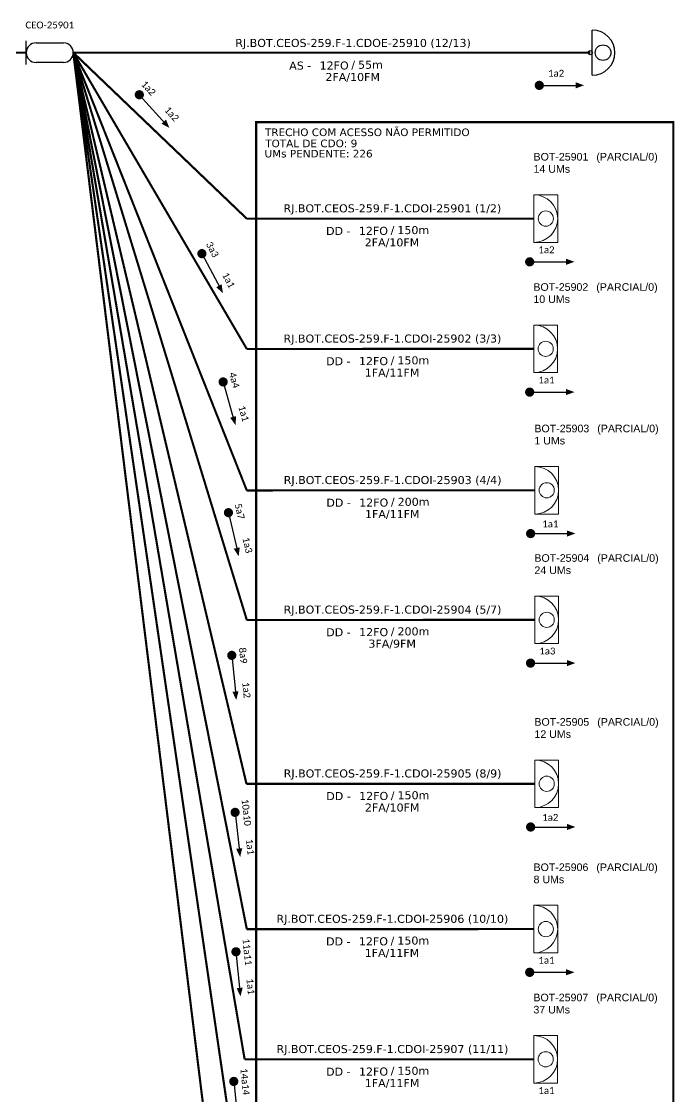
# Model space of a CAD drawing. Header units: millimetres. Extents: x 8454 to 8881, y -2726 to -2079.
# Drawn here: x 8661.8 to 8833.7, y -2578.9 to -2296.1 of the extents above; entities that cross this region are included whole.
import ezdxf
from ezdxf.enums import TextEntityAlignment as Align

# ---------------------------------------------------------------- set-up
doc = ezdxf.new("R2010")
doc.units = ezdxf.units.MM
doc.header["$MEASUREMENT"] = 0
for name, color, linetype, lineweight in [("20.0-LEGENDA DOS CDO'S", 1, 'Continuous', 0), ('20.1-CDO_INTERIOR', 1, 'Continuous', 0), ('40.1-ETIQUETAS', 1, 'Continuous', 20)]:
    doc.layers.add(name, color=color, linetype=linetype, lineweight=lineweight)
for name, color, linetype in [('20.4-CEOS', 1, 'Continuous'), ('CAP a instalar', 1, 'Continuous'), ('CD de instalação futura', 8, 'Continuous'), ('label_cabos', 7, 'Continuous'), ('SETA', 7, 'Continuous')]:
    doc.layers.add(name, color=color, linetype=linetype)
doc.styles.add('ARIAL', font='arial.ttf')
doc.styles.add('siredit', font='verdana.ttf')
doc.linetypes.add('FENCELINE1', pattern='A,0.25,-0.1,[133,ltypeshp.shx,S=0.1,R=0,X=-0.1,Y=0],-0.1,1', length=1.45)

# ---------------------------------------------------------------- blocks, each defined once
blk = doc.blocks.new('CDOI_INT')
at = {"layer": '20.1-CDO_INTERIOR', "color": 0, "lineweight": 18}
blk.add_lwpolyline([(4.25, -4.25), (4.25, 4.25), (0, 4.25), (0, -4.25)], close=True, dxfattribs=at)
blk.add_circle((2.12, 0), 1.36, dxfattribs=at)
blk.add_arc((0, 0), 4.25, 270, 90, dxfattribs=at)
at = {"layer": "20.0-LEGENDA DOS CDO'S", "color": 0, "style": 'ARIAL'}
for tag, p in [('CDO_N', (-0.08, 10.38)), ('SPLITER_1', (21.18, 10.38)), ('SPLITER_2', (21.19, 8.68)), ('SURVEY', (-0.08, 8.2)), ('SAP', (-0.08, 6.23)), ('1:XX', (5.94, -2.22)), ('UMS', (5.94, -4.24))]:
    blk.add_attdef(tag, p, '', height=1.36, dxfattribs=at)
blk.add_attdef('FIBRAS_UTILIZADAS', text='', height=1.36, dxfattribs=at).set_placement((15.34, 10.38), align=Align.CENTER)
blk = doc.blocks.new('ETIQUETA_RS5F')
at = {"layer": '40.1-ETIQUETAS', "color": 0, "style": 'siredit'}
blk.add_text('/', height=1.5, dxfattribs=at).set_placement((1.55, -1.95), align=Align.MIDDLE_RIGHT)
for tag, p in [('ETIQUETA_R_PRIMARIA', (1.18, 4.1)), ('ETIQUETA_R_SECUNDARIA', (1.18, 2.1)), ('F_ATIVAS/F_MORTAS', (1.11, -4.24))]:
    blk.add_attdef(tag, text='', height=1.5, dxfattribs=at).set_placement(p, align=Align.MIDDLE_CENTER)
for tag, p in [('TIPO_CABO', (-6.62, -2.12)), ('CAP_CABO', (0.37, -2.09))]:
    blk.add_attdef(tag, text='', height=1.5, dxfattribs=at).set_placement(p, align=Align.MIDDLE_RIGHT)
blk.add_attdef('METROS', text='', height=1.5, dxfattribs=at).set_placement((2.11, -1.95), align=Align.MIDDLE_LEFT)
for tag, p in [('FUSÃO_1', (0.82, -8.39)), ('FUSÃO_2', (0.82, -10.6)), ('FUSÃO_3', (0.82, -12.93)), ('FUSÃO_4', (0.82, -15.14)), ('FUSÃO_5', (0.82, -17.16))]:
    blk.add_attdef(tag, text='', height=1.5, dxfattribs=at).set_placement(p, align=Align.CENTER)
blk = doc.blocks.new('A$C4AE13D6C')
at = {"layer": '20.4-CEOS', "color": 1}
for p, q in [((2.58, 5.68), (9.8, 5.68)), ((9.8, 0.53), (2.58, 0.53))]:
    blk.add_line(p, q, dxfattribs=at)
blk.add_lwpolyline([(0, 0), (0, 6.21)], dxfattribs=at)
for centre, start, end in [((2.58, 3.11), 90, 270), ((9.8, 3.11), 270, 90)]:
    blk.add_arc(centre, 2.58, start, end, dxfattribs=at)
blk = doc.blocks.new('CDOE POSTE_')
at = {"color": 1}
blk.add_line((12.92, -5.49), (-2.38, -5.49), dxfattribs=at)
for centre, radius in [((5.27, -1.86), 2.64), ((5.27, -6.2), 0.708)]:
    blk.add_circle(centre, radius, dxfattribs=at)
blk.add_arc((5.27, -5.49), 7.65, 0, 180, dxfattribs=at)

msp = doc.modelspace()

# ---------------------------------------------------------------- linework, layer by layer
at = {"const_width": 1.21}
for points in [[(8797.51, -2312.9, 1), (8798.72, -2312.9, 1)], [(8692.45, -2314.92, 1), (8693.26, -2315.82, 1)], [(8709.03, -2356.63, 1), (8709.6, -2357.7, 1)], [(8794.98, -2359.33, 1), (8796.19, -2359.33, 1)], [(8714.75, -2390.35, 1), (8715.08, -2391.51, 1)], [(8794.98, -2393.6, 1), (8796.19, -2393.6, 1)], [(8716.17, -2424.73, 1), (8716.44, -2425.9, 1)], [(8795.23, -2430.82, 1), (8796.44, -2430.82, 1)], [(8717.13, -2462.26, 1), (8717.25, -2463.46, 1)], [(8795.21, -2464.9, 1), (8796.42, -2464.9, 1)], [(8717.99, -2503.57, 1), (8718.12, -2504.77, 1)], [(8795.23, -2508.02, 1), (8796.44, -2508.02, 1)], [(8718.23, -2540.24, 1), (8718.35, -2541.45, 1)], [(8794.98, -2546.25, 1), (8796.19, -2546.25, 1)], [(8717.65, -2574.35, 1), (8717.77, -2575.56, 1)]]:
    msp.add_lwpolyline(points, format="xyb", close=True, dxfattribs=at)
at = {"color": 3, "const_width": 0.6}
msp.add_lwpolyline([(8723.59, -2322.58), (8833.39, -2322.58), (8833.39, -2659.49), (8723.59, -2659.49)], close=True, dxfattribs=at)
at = {"layer": 'CAP a instalar', "color": 10, "ltscale": 7, "const_width": 0.467}
msp.add_lwpolyline([(8502.62, -2304.29), (8663.09, -2304.29)], dxfattribs=at)
at = {"layer": 'CAP a instalar', "color": 8, "ltscale": 7, "const_width": 0.565}
for points in [[(8675.47, -2304.29), (8721.14, -2347.98)], [(8675.47, -2304.29), (8721.14, -2382.25)], [(8675.47, -2304.29), (8721.14, -2419.47)], [(8675.47, -2304.29), (8721.14, -2453.55)], [(8721.05, -2496.66), (8675.47, -2304.29)], [(8721.14, -2534.9), (8675.47, -2304.29)], [(8720.57, -2569.16), (8675.47, -2304.29)], [(8719.63, -2606.39), (8675.47, -2304.29)], [(8716.96, -2640.47), (8675.47, -2304.29)], [(8721.14, -2347.98), (8796.71, -2347.95)], [(8721.14, -2382.25), (8796.68, -2382.21)], [(8721.14, -2419.47), (8796.95, -2419.43)], [(8721.14, -2453.55), (8796.95, -2453.52)], [(8721.05, -2496.66), (8796.95, -2496.64)], [(8721.14, -2534.9), (8796.71, -2534.87)], [(8720.57, -2569.16), (8796.68, -2569.13)]]:
    msp.add_lwpolyline(points, dxfattribs=at)
at = {"layer": 'CAP a instalar', "color": 10, "linetype": 'FENCELINE1', "ltscale": 10, "const_width": 0.467}
msp.add_lwpolyline([(8675.47, -2304.29), (8811.55, -2304.29)], dxfattribs=at)
at = {"layer": 'SETA'}
for points in [[(8798.12, -2312.9), (8808.52, -2312.9)], [(8692.85, -2315.37), (8699.83, -2323.08)], [(8709.32, -2357.17), (8714.18, -2366.36)], [(8795.58, -2359.33), (8805.99, -2359.33)], [(8714.92, -2390.93), (8717.76, -2400.94)], [(8795.58, -2393.6), (8805.99, -2393.6)], [(8716.3, -2425.32), (8718.66, -2435.45)], [(8795.84, -2430.82), (8806.24, -2430.82)], [(8717.19, -2462.86), (8718.22, -2473.21)], [(8795.82, -2464.9), (8806.22, -2464.9)], [(8718.05, -2504.17), (8719.22, -2514.5)], [(8795.84, -2508.02), (8806.24, -2508.02)], [(8718.29, -2540.85), (8719.32, -2551.2)], [(8795.58, -2546.25), (8805.99, -2546.25)], [(8717.71, -2574.96), (8718.74, -2585.31)]]:
    msp.add_lwpolyline(points, dxfattribs=at)
for points in [[(8807.69, -2312.08), (8809.9, -2312.89), (8807.69, -2313.69)], [(8699.88, -2321.91), (8700.77, -2324.1), (8698.69, -2322.99)], [(8805.15, -2358.51), (8807.37, -2359.32), (8805.15, -2360.12)], [(8714.52, -2365.24), (8714.85, -2367.58), (8713.1, -2365.99)], [(8805.15, -2392.78), (8807.37, -2393.59), (8805.15, -2394.39)], [(8718.33, -2399.91), (8718.16, -2402.26), (8716.77, -2400.35)], [(8805.4, -2430), (8807.62, -2430.8), (8805.4, -2431.61)], [(8719.28, -2434.45), (8718.99, -2436.79), (8717.7, -2434.81)], [(8805.39, -2464.08), (8807.6, -2464.89), (8805.39, -2465.7)], [(8718.95, -2472.3), (8718.37, -2474.59), (8717.35, -2472.46)], [(8805.4, -2507.2), (8807.62, -2508.01), (8805.4, -2508.81)], [(8719.95, -2513.58), (8719.39, -2515.88), (8718.34, -2513.76)], [(8805.15, -2545.43), (8807.37, -2546.24), (8805.15, -2547.04)], [(8720.05, -2550.29), (8719.47, -2552.57), (8718.45, -2550.44)]]:
    msp.add_solid(points, dxfattribs=at)

# ---------------------------------------------------------------- block references
at = {"color": 2, "linetype": 'FENCELINE1'}
msp.add_blockref('A$C4AE13D6C', (8663.09, -2307.4), dxfattribs=at)
at = {"layer": 'CAP a instalar', "color": 1, "linetype": 'FENCELINE1', "ltscale": 7}
ref = msp.add_blockref('ETIQUETA_RS5F', (8747.43, -2304.71), dxfattribs=dict(at, xscale=1.411343981848631, yscale=1.411343981849711, zscale=1.411343981849999))
ref.add_attrib('ETIQUETA_R_SECUNDARIA', 'RJ.BOT.CEOS-259.F-1.CDOE-25910 (12/13)', dxfattribs={"layer": '40.1-ETIQUETAS', "color": 0, "height": 2.117, "style": 'siredit'}).set_placement((8749.1, -2301.74), align=Align.MIDDLE_CENTER)
ref.add_attrib('TIPO_CABO', 'AS -', dxfattribs={"layer": '40.1-ETIQUETAS', "color": 0, "height": 2.117, "style": 'siredit'}).set_placement((8738.1, -2307.7), align=Align.MIDDLE_RIGHT)
ref.add_attrib('CAP_CABO', '12FO', dxfattribs={"layer": '40.1-ETIQUETAS', "color": 0, "height": 2.117, "style": 'siredit'}).set_placement((8747.95, -2307.67), align=Align.MIDDLE_RIGHT)
ref.add_attrib('METROS', '55m', dxfattribs={"layer": '40.1-ETIQUETAS', "color": 0, "height": 2.117, "style": 'siredit'}).set_placement((8750.41, -2307.47), align=Align.MIDDLE_LEFT)
ref.add_attrib('F_ATIVAS/F_MORTAS', '2FA/10FM', dxfattribs={"layer": '40.1-ETIQUETAS', "color": 0, "height": 2.117, "style": 'siredit'}).set_placement((8749, -2310.7), align=Align.MIDDLE_CENTER)
at = {"layer": 'CAP a instalar', "color": 8, "linetype": 'FENCELINE1', "ltscale": 7}
ref = msp.add_blockref('ETIQUETA_RS5F', (8757.77, -2348.22), dxfattribs=dict(at, xscale=1.411343981848631, yscale=1.411343981849711, zscale=1.411343981849999))
ref.add_attrib('ETIQUETA_R_SECUNDARIA', 'RJ.BOT.CEOS-259.F-1.CDOI-25901 (1/2)', dxfattribs={"layer": '40.1-ETIQUETAS', "color": 0, "height": 2.117, "style": 'siredit'}).set_placement((8759.44, -2345.25), align=Align.MIDDLE_CENTER)
ref.add_attrib('TIPO_CABO', 'DD -', dxfattribs={"layer": '40.1-ETIQUETAS', "color": 0, "height": 2.117, "style": 'siredit'}).set_placement((8748.44, -2351.2), align=Align.MIDDLE_RIGHT)
ref.add_attrib('CAP_CABO', '12FO', dxfattribs={"layer": '40.1-ETIQUETAS', "color": 0, "height": 2.117, "style": 'siredit'}).set_placement((8758.29, -2351.17), align=Align.MIDDLE_RIGHT)
ref.add_attrib('METROS', '150m', dxfattribs={"layer": '40.1-ETIQUETAS', "color": 0, "height": 2.117, "style": 'siredit'}).set_placement((8760.75, -2350.97), align=Align.MIDDLE_LEFT)
ref.add_attrib('F_ATIVAS/F_MORTAS', '2FA/10FM', dxfattribs={"layer": '40.1-ETIQUETAS', "color": 0, "height": 2.117, "style": 'siredit'}).set_placement((8759.34, -2354.21), align=Align.MIDDLE_CENTER)
ref = msp.add_blockref('ETIQUETA_RS5F', (8757.79, -2382.48), dxfattribs=dict(at, xscale=1.411343981848631, yscale=1.411343981849711, zscale=1.411343981849999))
ref.add_attrib('ETIQUETA_R_SECUNDARIA', 'RJ.BOT.CEOS-259.F-1.CDOI-25902 (3/3)', dxfattribs={"layer": '40.1-ETIQUETAS', "color": 0, "height": 2.117, "style": 'siredit'}).set_placement((8759.46, -2379.51), align=Align.MIDDLE_CENTER)
ref.add_attrib('TIPO_CABO', 'DD -', dxfattribs={"layer": '40.1-ETIQUETAS', "color": 0, "height": 2.117, "style": 'siredit'}).set_placement((8748.45, -2385.47), align=Align.MIDDLE_RIGHT)
ref.add_attrib('CAP_CABO', '12FO', dxfattribs={"layer": '40.1-ETIQUETAS', "color": 0, "height": 2.117, "style": 'siredit'}).set_placement((8758.31, -2385.44), align=Align.MIDDLE_RIGHT)
ref.add_attrib('METROS', '150m', dxfattribs={"layer": '40.1-ETIQUETAS', "color": 0, "height": 2.117, "style": 'siredit'}).set_placement((8760.77, -2385.24), align=Align.MIDDLE_LEFT)
ref.add_attrib('F_ATIVAS/F_MORTAS', '1FA/11FM', dxfattribs={"layer": '40.1-ETIQUETAS', "color": 0, "height": 2.117, "style": 'siredit'}).set_placement((8759.36, -2388.47), align=Align.MIDDLE_CENTER)
ref = msp.add_blockref('ETIQUETA_RS5F', (8757.85, -2419.7), dxfattribs=dict(at, xscale=1.411343981848631, yscale=1.411343981849711, zscale=1.411343981849999))
ref.add_attrib('ETIQUETA_R_SECUNDARIA', 'RJ.BOT.CEOS-259.F-1.CDOI-25903 (4/4)', dxfattribs={"layer": '40.1-ETIQUETAS', "color": 0, "height": 2.117, "style": 'siredit'}).set_placement((8759.52, -2416.73), align=Align.MIDDLE_CENTER)
ref.add_attrib('TIPO_CABO', 'DD -', dxfattribs={"layer": '40.1-ETIQUETAS', "color": 0, "height": 2.117, "style": 'siredit'}).set_placement((8748.52, -2422.69), align=Align.MIDDLE_RIGHT)
ref.add_attrib('CAP_CABO', '12FO', dxfattribs={"layer": '40.1-ETIQUETAS', "color": 0, "height": 2.117, "style": 'siredit'}).set_placement((8758.37, -2422.66), align=Align.MIDDLE_RIGHT)
ref.add_attrib('METROS', '200m', dxfattribs={"layer": '40.1-ETIQUETAS', "color": 0, "height": 2.117, "style": 'siredit'}).set_placement((8760.84, -2422.46), align=Align.MIDDLE_LEFT)
ref.add_attrib('F_ATIVAS/F_MORTAS', '1FA/11FM', dxfattribs={"layer": '40.1-ETIQUETAS', "color": 0, "height": 2.117, "style": 'siredit'}).set_placement((8759.42, -2425.69), align=Align.MIDDLE_CENTER)
ref = msp.add_blockref('ETIQUETA_RS5F', (8757.82, -2453.79), dxfattribs=dict(at, xscale=1.411343981848631, yscale=1.411343981849711, zscale=1.411343981849999))
ref.add_attrib('ETIQUETA_R_SECUNDARIA', 'RJ.BOT.CEOS-259.F-1.CDOI-25904 (5/7)', dxfattribs={"layer": '40.1-ETIQUETAS', "color": 0, "height": 2.117, "style": 'siredit'}).set_placement((8759.49, -2450.82), align=Align.MIDDLE_CENTER)
ref.add_attrib('TIPO_CABO', 'DD -', dxfattribs={"layer": '40.1-ETIQUETAS', "color": 0, "height": 2.117, "style": 'siredit'}).set_placement((8748.48, -2456.77), align=Align.MIDDLE_RIGHT)
ref.add_attrib('CAP_CABO', '12FO', dxfattribs={"layer": '40.1-ETIQUETAS', "color": 0, "height": 2.117, "style": 'siredit'}).set_placement((8758.34, -2456.74), align=Align.MIDDLE_RIGHT)
ref.add_attrib('METROS', '200m', dxfattribs={"layer": '40.1-ETIQUETAS', "color": 0, "height": 2.117, "style": 'siredit'}).set_placement((8760.8, -2456.55), align=Align.MIDDLE_LEFT)
ref.add_attrib('F_ATIVAS/F_MORTAS', '3FA/9FM', dxfattribs={"layer": '40.1-ETIQUETAS', "color": 0, "height": 2.117, "style": 'siredit'}).set_placement((8759.39, -2459.78), align=Align.MIDDLE_CENTER)
ref = msp.add_blockref('ETIQUETA_RS5F', (8757.83, -2496.9), dxfattribs=dict(at, xscale=1.411343981848631, yscale=1.411343981849711, zscale=1.411343981849999))
ref.add_attrib('ETIQUETA_R_SECUNDARIA', 'RJ.BOT.CEOS-259.F-1.CDOI-25905 (8/9)', dxfattribs={"layer": '40.1-ETIQUETAS', "color": 0, "height": 2.117, "style": 'siredit'}).set_placement((8759.5, -2493.93), align=Align.MIDDLE_CENTER)
ref.add_attrib('TIPO_CABO', 'DD -', dxfattribs={"layer": '40.1-ETIQUETAS', "color": 0, "height": 2.117, "style": 'siredit'}).set_placement((8748.49, -2499.89), align=Align.MIDDLE_RIGHT)
ref.add_attrib('CAP_CABO', '12FO', dxfattribs={"layer": '40.1-ETIQUETAS', "color": 0, "height": 2.117, "style": 'siredit'}).set_placement((8758.35, -2499.85), align=Align.MIDDLE_RIGHT)
ref.add_attrib('METROS', '150m', dxfattribs={"layer": '40.1-ETIQUETAS', "color": 0, "height": 2.117, "style": 'siredit'}).set_placement((8760.81, -2499.66), align=Align.MIDDLE_LEFT)
ref.add_attrib('F_ATIVAS/F_MORTAS', '2FA/10FM', dxfattribs={"layer": '40.1-ETIQUETAS', "color": 0, "height": 2.117, "style": 'siredit'}).set_placement((8759.4, -2502.89), align=Align.MIDDLE_CENTER)
ref = msp.add_blockref('ETIQUETA_RS5F', (8757.77, -2535.14), dxfattribs=dict(at, xscale=1.411343981848631, yscale=1.411343981849711, zscale=1.411343981849999))
ref.add_attrib('ETIQUETA_R_SECUNDARIA', 'RJ.BOT.CEOS-259.F-1.CDOI-25906 (10/10)', dxfattribs={"layer": '40.1-ETIQUETAS', "color": 0, "height": 2.117, "style": 'siredit'}).set_placement((8759.44, -2532.17), align=Align.MIDDLE_CENTER)
ref.add_attrib('TIPO_CABO', 'DD -', dxfattribs={"layer": '40.1-ETIQUETAS', "color": 0, "height": 2.117, "style": 'siredit'}).set_placement((8748.44, -2538.12), align=Align.MIDDLE_RIGHT)
ref.add_attrib('CAP_CABO', '12FO', dxfattribs={"layer": '40.1-ETIQUETAS', "color": 0, "height": 2.117, "style": 'siredit'}).set_placement((8758.29, -2538.09), align=Align.MIDDLE_RIGHT)
ref.add_attrib('METROS', '150m', dxfattribs={"layer": '40.1-ETIQUETAS', "color": 0, "height": 2.117, "style": 'siredit'}).set_placement((8760.75, -2537.89), align=Align.MIDDLE_LEFT)
ref.add_attrib('F_ATIVAS/F_MORTAS', '1FA/11FM', dxfattribs={"layer": '40.1-ETIQUETAS', "color": 0, "height": 2.117, "style": 'siredit'}).set_placement((8759.34, -2541.13), align=Align.MIDDLE_CENTER)
ref = msp.add_blockref('ETIQUETA_RS5F', (8757.79, -2569.4), dxfattribs=dict(at, xscale=1.411343981848631, yscale=1.411343981849711, zscale=1.411343981849999))
ref.add_attrib('ETIQUETA_R_SECUNDARIA', 'RJ.BOT.CEOS-259.F-1.CDOI-25907 (11/11)', dxfattribs={"layer": '40.1-ETIQUETAS', "color": 0, "height": 2.117, "style": 'siredit'}).set_placement((8759.46, -2566.43), align=Align.MIDDLE_CENTER)
ref.add_attrib('TIPO_CABO', 'DD -', dxfattribs={"layer": '40.1-ETIQUETAS', "color": 0, "height": 2.117, "style": 'siredit'}).set_placement((8748.45, -2572.39), align=Align.MIDDLE_RIGHT)
ref.add_attrib('CAP_CABO', '12FO', dxfattribs={"layer": '40.1-ETIQUETAS', "color": 0, "height": 2.117, "style": 'siredit'}).set_placement((8758.31, -2572.36), align=Align.MIDDLE_RIGHT)
ref.add_attrib('METROS', '150m', dxfattribs={"layer": '40.1-ETIQUETAS', "color": 0, "height": 2.117, "style": 'siredit'}).set_placement((8760.77, -2572.16), align=Align.MIDDLE_LEFT)
ref.add_attrib('F_ATIVAS/F_MORTAS', '1FA/11FM', dxfattribs={"layer": '40.1-ETIQUETAS', "color": 0, "height": 2.117, "style": 'siredit'}).set_placement((8759.36, -2575.39), align=Align.MIDDLE_CENTER)
at = {"layer": 'CD de instalação futura', "color": 8, "ltscale": 11}
ref = msp.add_blockref('CDOI_INT', (8796.71, -2347.95), dxfattribs=dict(at, xscale=1.470653668531895, yscale=1.470653668531895, zscale=1.470653668531895))
ref.add_attrib('CDO_N', 'BOT-25901', (8796.59, -2332.68), dxfattribs={"layer": "20.0-LEGENDA DOS CDO'S", "color": 0, "height": 2, "style": 'ARIAL'})
ref.add_attrib('FIBRAS_UTILIZADAS', '     (PARCIAL/0)', dxfattribs={"layer": "20.0-LEGENDA DOS CDO'S", "color": 0, "height": 2.0005, "style": 'ARIAL'}).set_placement((8819.27, -2332.68), align=Align.CENTER)
ref.add_attrib('SURVEY', '14 UMs', (8796.6, -2335.89), dxfattribs={"layer": "20.0-LEGENDA DOS CDO'S", "color": 0, "height": 2, "style": 'ARIAL'})
ref = msp.add_blockref('CDOI_INT', (8796.68, -2382.21), dxfattribs=dict(at, xscale=1.470653668531895, yscale=1.470653668531895, zscale=1.470653668531895))
ref.add_attrib('CDO_N', 'BOT-25902', (8796.56, -2366.95), dxfattribs={"layer": "20.0-LEGENDA DOS CDO'S", "color": 0, "height": 2, "style": 'ARIAL'})
ref.add_attrib('FIBRAS_UTILIZADAS', '     (PARCIAL/0)', dxfattribs={"layer": "20.0-LEGENDA DOS CDO'S", "color": 0, "height": 2.0005, "style": 'ARIAL'}).set_placement((8819.24, -2366.95), align=Align.CENTER)
ref.add_attrib('SURVEY', '10 UMs', (8796.56, -2370.15), dxfattribs={"layer": "20.0-LEGENDA DOS CDO'S", "color": 0, "height": 2, "style": 'ARIAL'})
ref = msp.add_blockref('CDOI_INT', (8796.95, -2419.43), dxfattribs=dict(at, xscale=1.470653668531895, yscale=1.470653668531895, zscale=1.470653668531895))
ref.add_attrib('CDO_N', 'BOT-25903', (8796.82, -2404.17), dxfattribs={"layer": "20.0-LEGENDA DOS CDO'S", "color": 0, "height": 2, "style": 'ARIAL'})
ref.add_attrib('FIBRAS_UTILIZADAS', '     (PARCIAL/0)', dxfattribs={"layer": "20.0-LEGENDA DOS CDO'S", "color": 0, "height": 2.0005, "style": 'ARIAL'}).set_placement((8819.5, -2404.17), align=Align.CENTER)
ref.add_attrib('SURVEY', '1 UMs', (8796.83, -2407.37), dxfattribs={"layer": "20.0-LEGENDA DOS CDO'S", "color": 0, "height": 2, "style": 'ARIAL'})
ref = msp.add_blockref('CDOI_INT', (8796.95, -2453.52), dxfattribs=dict(at, xscale=1.470653668531895, yscale=1.470653668531895, zscale=1.470653668531895))
ref.add_attrib('CDO_N', 'BOT-25904', (8796.82, -2438.25), dxfattribs={"layer": "20.0-LEGENDA DOS CDO'S", "color": 0, "height": 2, "style": 'ARIAL'})
ref.add_attrib('FIBRAS_UTILIZADAS', '     (PARCIAL/0)', dxfattribs={"layer": "20.0-LEGENDA DOS CDO'S", "color": 0, "height": 2.0005, "style": 'ARIAL'}).set_placement((8819.5, -2438.25), align=Align.CENTER)
ref.add_attrib('SURVEY', '24 UMs', (8796.83, -2441.46), dxfattribs={"layer": "20.0-LEGENDA DOS CDO'S", "color": 0, "height": 2, "style": 'ARIAL'})
ref = msp.add_blockref('CDOI_INT', (8796.95, -2496.64), dxfattribs=dict(at, xscale=1.470653668531895, yscale=1.470653668531895, zscale=1.470653668531895))
ref.add_attrib('CDO_N', 'BOT-25905', (8796.82, -2481.37), dxfattribs={"layer": "20.0-LEGENDA DOS CDO'S", "color": 0, "height": 2, "style": 'ARIAL'})
ref.add_attrib('FIBRAS_UTILIZADAS', '     (PARCIAL/0)', dxfattribs={"layer": "20.0-LEGENDA DOS CDO'S", "color": 0, "height": 2.0005, "style": 'ARIAL'}).set_placement((8819.5, -2481.37), align=Align.CENTER)
ref.add_attrib('SURVEY', '12 UMs', (8796.83, -2484.58), dxfattribs={"layer": "20.0-LEGENDA DOS CDO'S", "color": 0, "height": 2, "style": 'ARIAL'})
ref = msp.add_blockref('CDOI_INT', (8796.71, -2534.87), dxfattribs=dict(at, xscale=1.470653668531895, yscale=1.470653668531895, zscale=1.470653668531895))
ref.add_attrib('CDO_N', 'BOT-25906', (8796.59, -2519.6), dxfattribs={"layer": "20.0-LEGENDA DOS CDO'S", "color": 0, "height": 2, "style": 'ARIAL'})
ref.add_attrib('FIBRAS_UTILIZADAS', '     (PARCIAL/0)', dxfattribs={"layer": "20.0-LEGENDA DOS CDO'S", "color": 0, "height": 2.0005, "style": 'ARIAL'}).set_placement((8819.27, -2519.6), align=Align.CENTER)
ref.add_attrib('SURVEY', '8 UMs', (8796.6, -2522.81), dxfattribs={"layer": "20.0-LEGENDA DOS CDO'S", "color": 0, "height": 2, "style": 'ARIAL'})
ref = msp.add_blockref('CDOI_INT', (8796.68, -2569.13), dxfattribs=dict(at, xscale=1.470653668531895, yscale=1.470653668531895, zscale=1.470653668531895))
ref.add_attrib('CDO_N', 'BOT-25907', (8796.56, -2553.87), dxfattribs={"layer": "20.0-LEGENDA DOS CDO'S", "color": 0, "height": 2, "style": 'ARIAL'})
ref.add_attrib('FIBRAS_UTILIZADAS', '     (PARCIAL/0)', dxfattribs={"layer": "20.0-LEGENDA DOS CDO'S", "color": 0, "height": 2.0005, "style": 'ARIAL'}).set_placement((8819.24, -2553.87), align=Align.CENTER)
ref.add_attrib('SURVEY', '37 UMs', (8796.56, -2557.07), dxfattribs={"layer": "20.0-LEGENDA DOS CDO'S", "color": 0, "height": 2, "style": 'ARIAL'})
at = {"layer": 'label_cabos', "xscale": 0.7775999903678894, "yscale": 0.7775999903678894, "zscale": 0.7775999903678894, "rotation": 270}
msp.add_blockref('CDOE POSTE_', (8816.33, -2300.2), dxfattribs=at)

# ---------------------------------------------------------------- texts
at = {"color": 3, "style": 'siredit'}
for s, p in [('TRECHO COM ACESSO NÃO PERMITIDO', (8725.91, -2326.24)), ('TOTAL DE CDO: 9', (8725.98, -2329.17)), ('UMs PENDENTE: 226', (8725.8, -2331.86))]:
    msp.add_text(s, height=2, dxfattribs=at).set_placement(p)
at = {"char_height": 1.815, "width": 30.6841, "attachment_point": 5}
for s, insert in [('{\\fCalibri|b0|i0|c0|p34;\\C7;CEO-25901}', (8669.28, -2297.03)), ('{\\fCalibri|b0|i0|c0|p34;\\C7;1a2}', (8802.54, -2309.72)), ('{\\fCalibri|b0|i0|c0|p34;\\C7;1a2}', (8800.01, -2356.15)), ('{\\fCalibri|b0|i0|c0|p34;\\C7;1a1}', (8800.01, -2390.42)), ('{\\fCalibri|b0|i0|c0|p34;\\C7;1a1}', (8801.01, -2428.29)), ('{\\fCalibri|b0|i0|c0|p34;\\C7;1a3}', (8800.24, -2461.73)), ('{\\fCalibri|b0|i0|c0|p34;\\C7;1a2}', (8801.01, -2505.49)), ('{\\fCalibri|b0|i0|c0|p34;\\C7;1a1}', (8800.01, -2543.07)), ('{\\fCalibri|b0|i0|c0|p34;\\C7;1a1}', (8800.01, -2577.34))]:
    msp.add_mtext(s, dxfattribs=dict(at, insert=insert))
for s, insert, rotation in [('{\\fCalibri|b0|i0|c0|p34;\\C7;1a2}', (8695.27, -2313.64), 312.1308), ('{\\fCalibri|b0|i0|c0|p34;\\C7;1a2}', (8701.38, -2320.43), 312.1308), ('{\\fCalibri|b0|i0|c0|p34;\\C7;3a3}', (8712.09, -2356.09), 297.898), ('{\\fCalibri|b0|i0|c0|p34;\\C7;1a1}', (8716.34, -2364.17), 297.898), ('{\\fCalibri|b0|i0|c0|p34;\\C7;4a4}', (8717.85, -2390.45), 285.8747), ('{\\fCalibri|b0|i0|c0|p34;\\C7;1a1}', (8720.33, -2399.24), 285.8747), ('{\\fCalibri|b0|i0|c0|p34;\\C7;5a7}', (8719.26, -2424.98), 283.1207), ('{\\fCalibri|b0|i0|c0|p34;\\C7;1a3}', (8721.31, -2433.88), 283.1207), ('{\\fCalibri|b0|i0|c0|p34;\\C7;8a9}', (8720.16, -2462.91), 275.662), ('{\\fCalibri|b0|i0|c0|p34;\\C7;1a2}', (8721.04, -2472), 275.662), ('{\\fCalibri|b0|i0|c0|p34;\\C7;10a10}', (8721.03, -2504.18), 276.4435), ('{\\fCalibri|b0|i0|c0|p34;\\C7;1a1}', (8722.03, -2513.25), 276.4435), ('{\\fCalibri|b0|i0|c0|p34;\\C7;11a11}', (8721.26, -2540.9), 275.662), ('{\\fCalibri|b0|i0|c0|p34;\\C7;1a1}', (8722.14, -2549.98), 275.662), ('{\\fCalibri|b0|i0|c0|p34;\\C7;14a14}', (8720.68, -2575.01), 275.662)]:
    msp.add_mtext(s, dxfattribs=dict(at, insert=insert, rotation=rotation))

doc.saveas('drawing.dxf')
